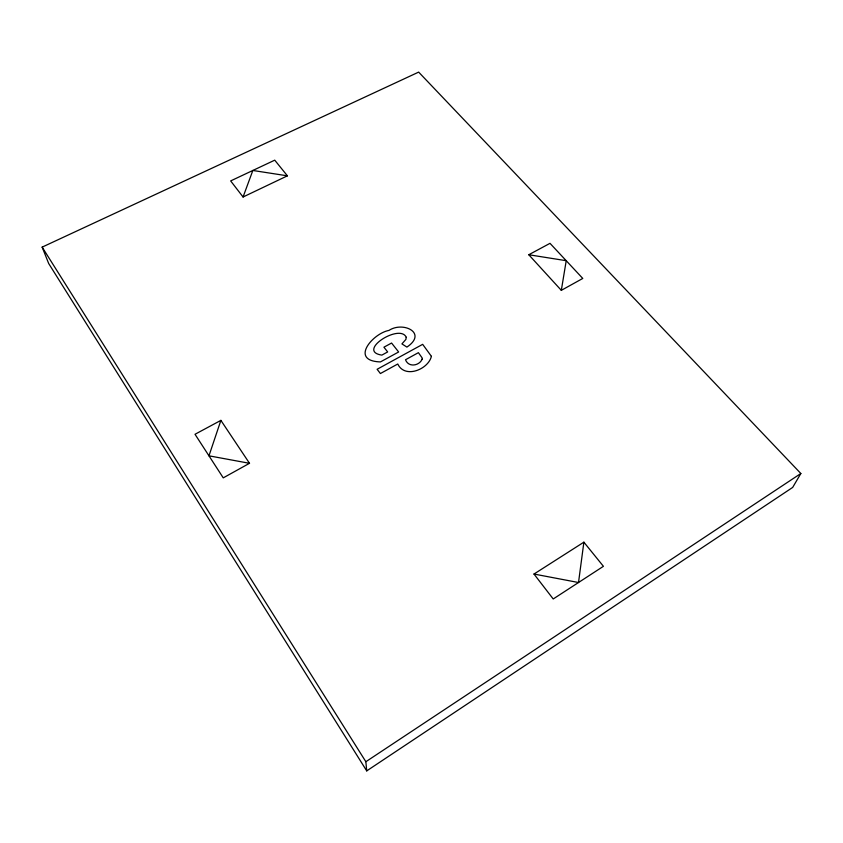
<?xml version="1.0" encoding="UTF-8"?>
<svg xmlns="http://www.w3.org/2000/svg" width="843" height="843" viewBox="0 0 843 843"><rect width="100%" height="100%" fill="white"/><g stroke="black" fill="none" stroke-linecap="round" stroke-linejoin="round"><path stroke-width="1.26" d="M583.883 542.175L578.519 582.513L533.988 574.041L583.883 542.175L603.419 566.317L553.219 598.973L533.988 574.041M561.322 290.34L566.222 260.698L528.782 254.744L561.322 290.34L582.776 278.443L550.005 243.332L528.782 254.744M220.887 420.372L208.969 455.821L249.507 463.302L220.887 420.372L195.018 434.282L223.247 477.865L249.507 463.302M243.069 196.999L252.837 170.476L287.41 175.829L274.734 160.159L230.655 180.918L243.069 196.999L287.41 175.829M800.85 473.503L792.662 487.433L366.726 770.892L48.683 263.511L42.15 247.125L418.655 72.108L800.85 473.503L365.862 761.724L366.726 770.892M42.15 247.125L365.862 761.724M431.395 356.326C428.423 369.245 404.935 379.139 397.759 364.007L380.404 373.544L377.116 369.287L422.67 344.334L431.395 356.326M406.252 337.305L405.883 339.423L401.932 343.902L406.906 347.084C427.928 332.996 403.059 321.025 388.971 330.424C372.933 333.248 349.139 360.92 380.446 361.921L398.644 351.974L391.574 343.038L383.923 347.19L387.664 351.942L381.868 355.103C355.957 351.268 399.877 323.017 406.252 337.305M422.164 359.192C419.213 365.925 408.465 367.674 405.515 359.75L418.391 352.669L422.122 357.875L422.164 359.192"/></g></svg>
